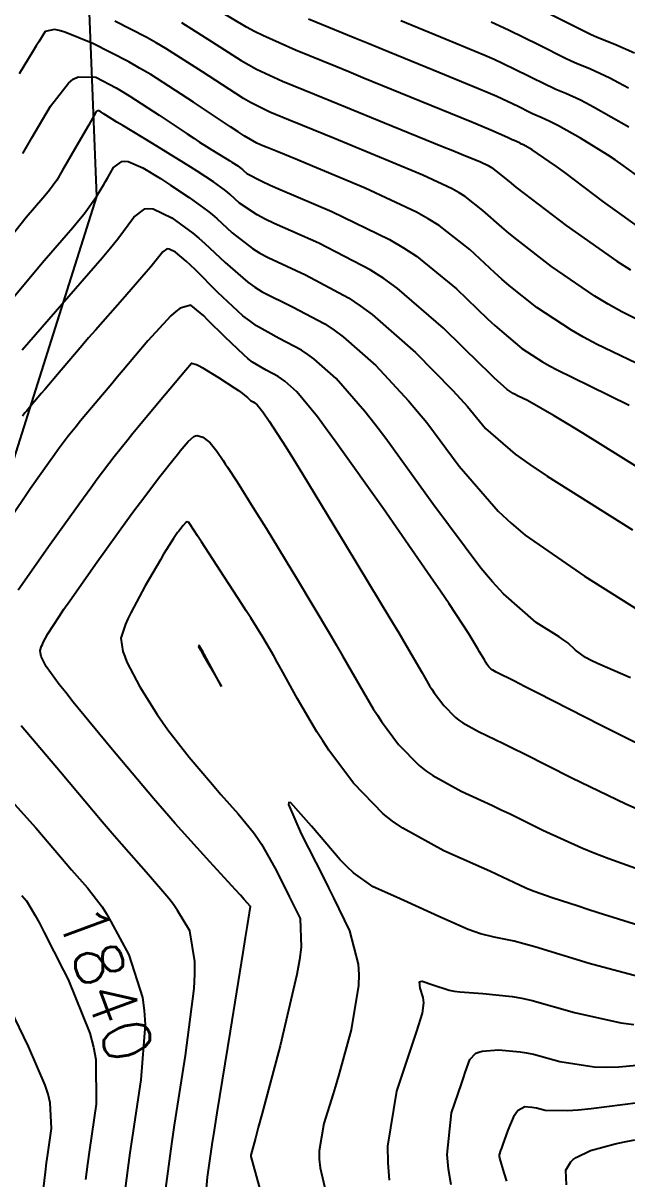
# Model space of a CAD drawing. Header units: metres. Extents: x 837475 to 838479, y 1189012 to 1191015.
# Drawn here: x 838221.8 to 838270.1, y 1189838.2 to 1189930.8 of the extents above; entities that cross this region are included whole.
import ezdxf

# ---------------------------------------------------------------- set-up
doc = ezdxf.new("R2010")
doc.units = ezdxf.units.M
doc.header["$LTSCALE"] = 0.3
for name, color, linetype in [('CORREDORVIA', 70, 'Continuous'), ('COTAS 10', 1, 'Continuous'), ('COTAS INT', 252, 'Continuous')]:
    doc.layers.add(name, color=color, linetype=linetype)
doc.styles.get("Standard").update_dxf_attribs({"font": 'simplex.shx'})

msp = doc.modelspace()

# ---------------------------------------------------------------- linework, layer by layer
at = {"layer": 'CORREDORVIA'}
msp.add_lwpolyline([(837910.67578, 1191000.96488), (838157.033, 1190996.193), (838237.174, 1190821.339), (838237.001, 1190602.875), (838240.0305, 1190437.1985), (838223.5365, 1190366.2715), (838212.196, 1190288.9195), (838227.642, 1189916.876), (838080.482, 1189451.8445), (837860.4834, 1189307.12351), (837593.19071, 1189234.39948), (837744.4868, 1189686.6093), (837750.277, 1189933.973), (837710.4905, 1190057.959), (837731.595, 1190134.414), (837885.383, 1190229.429), (837983.18356, 1190344.11971), (837817.55386, 1190502.18733), (837798.03286, 1190660.16958), (837963.57418, 1190795.98182)], close=True, dxfattribs=at)
at = {"layer": 'COTAS 10'}
for points in [[(838272.17, 1189917.637), (838269.804, 1189919.36), (838269.173, 1189919.792), (838268.551, 1189920.204), (838266.389, 1189921.531), (838264.632, 1189922.517), (838264.266, 1189922.715), (838263.952, 1189922.88), (838263.25, 1189923.206), (838262.745, 1189923.408), (838262.555, 1189923.495), (838262.342, 1189923.596), (838261.394, 1189924.073), (838259.688, 1189924.866), (838258.998, 1189925.166), (838258.215, 1189925.501), (838254.6, 1189926.998), (838250.493, 1189928.672), (838249.4, 1189929.117), (838248.325, 1189929.555), (838244.6, 1189931.07)], [(838221.727, 1189920.316), (838222.236, 1189921.191), (838222.458, 1189921.571), (838222.714, 1189922.011), (838223.934, 1189924.095), (838225.374, 1189925.957), (838225.769, 1189926.257), (838226.163, 1189926.463), (838227.576, 1189926.428), (838229.206, 1189925.57), (838229.737, 1189925.257), (838230.303, 1189924.912), (838232.637, 1189923.394), (838234.896, 1189921.88), (838235.416, 1189921.538), (838235.889, 1189921.229), (838237.214, 1189920.389), (838238.102, 1189919.845), (838238.3, 1189919.722), (838238.477, 1189919.612), (838238.942, 1189919.313), (838239.255, 1189919.086), (838239.336, 1189919.02), (838239.415, 1189918.953), (838239.681, 1189918.703), (838240.875, 1189918.081), (838241.54, 1189917.779), (838242.349, 1189917.422), (838246.477, 1189915.665), (838251.097, 1189913.423), (838252.216, 1189912.761), (838253.266, 1189912.08), (838256.477, 1189909.469), (838258.956, 1189907.075), (838259.544, 1189906.531), (838260.089, 1189906.039), (838261.698, 1189904.69), (838263.343, 1189903.615), (838263.909, 1189903.295), (838264.524, 1189902.966), (838267.146, 1189901.698), (838270.292, 1189900.138)], [(838273.537, 1189871.759), (838268.048, 1189874.488), (838262.923, 1189877.102), (838261.921, 1189877.611), (838261.099, 1189878.028), (838259.636, 1189878.76), (838259.374, 1189878.903), (838259.31, 1189878.948), (838259.249, 1189878.996), (838259.06, 1189879.191), (838258.903, 1189879.402), (838258.864, 1189879.461), (838258.826, 1189879.519), (838258.701, 1189879.73), (838258.44, 1189880.181), (838258.315, 1189880.39), (838258.167, 1189880.636), (838257.447, 1189881.831), (838255.872, 1189884.237), (838255.186, 1189885.246), (838254.392, 1189886.405), (838250.621, 1189891.831), (838246.832, 1189897.163), (838246.026, 1189898.263), (838245.325, 1189899.199), (838243.672, 1189901.22), (838242.709, 1189902.066), (838242.443, 1189902.262), (838242.177, 1189902.441), (838241.22, 1189902.95), (838240.135, 1189903.597), (838239.789, 1189903.864), (838239.423, 1189904.169), (838237.935, 1189905.587), (838236.531, 1189906.994), (838236.217, 1189907.292), (838235.936, 1189907.55), (838235.193, 1189908.15), (838234.341, 1189907.919), (838233.991, 1189907.653), (838233.592, 1189907.299), (838231.74, 1189905.29), (838229.769, 1189902.95), (838229.295, 1189902.387), (838228.853, 1189901.861), (838227.515, 1189900.269), (838226.494, 1189899.045), (838226.252, 1189898.751), (838226.028, 1189898.477), (838225.364, 1189897.651), (838224.565, 1189896.587), (838224.256, 1189896.163), (838223.908, 1189895.683), (838222.332, 1189893.481), (838220.605, 1189890.892)], [(838220.59, 1189868.708), (838222.78, 1189866.291), (838224.734, 1189863.961), (838224.739, 1189863.955), (838225.205, 1189863.41), (838225.636, 1189862.91), (838226.918, 1189861.47), (838228.072, 1189859.945), (838228.424, 1189859.39), (838228.79, 1189858.779), (838230.229, 1189856.092), (838231.307, 1189852.696), (838231.446, 1189851.637), (838231.516, 1189850.528), (838231.189, 1189846.092), (838230.475, 1189841.472), (838230.3, 1189840.246), (838230.134, 1189839.043), (838229.617, 1189834.891)], [(838251.104, 1189838.05), (838250.979, 1189839.443), (838250.953, 1189840.784), (838251.686, 1189845.19), (838252.838, 1189848.621), (838253.077, 1189849.347), (838253.281, 1189849.976), (838253.73, 1189851.439), (838253.84, 1189852.251), (838253.83, 1189852.469), (838253.804, 1189852.684), (838253.565, 1189853.439), (838253.504, 1189853.929), (838253.59, 1189853.977), (838253.72, 1189853.988), (838254.562, 1189853.712), (838255.866, 1189853.287), (838256.288, 1189853.205), (838256.736, 1189853.137), (838258.574, 1189853.018), (838260.923, 1189852.772), (838261.693, 1189852.624), (838262.516, 1189852.441), (838265.918, 1189851.491), (838269.64, 1189850.646), (838270.664, 1189850.529)]]:
    msp.add_lwpolyline(points, dxfattribs=at)
at = {"layer": 'COTAS INT'}
for points in [[(838271.716, 1189913.966), (838268.235, 1189916.449), (838265.136, 1189918.778), (838264.474, 1189919.263), (838263.896, 1189919.679), (838262.517, 1189920.603), (838261.825, 1189920.992), (838261.681, 1189921.069), (838261.557, 1189921.135), (838261.28, 1189921.263), (838261.081, 1189921.342), (838261.006, 1189921.377), (838260.923, 1189921.417), (838260.549, 1189921.605), (838259.217, 1189922.186), (838258.529, 1189922.474), (838257.703, 1189922.817), (838253.567, 1189924.512), (838248.969, 1189926.386), (838247.851, 1189926.842), (838246.801, 1189927.27), (838243.567, 1189928.586), (838240.944, 1189929.754), (838240.278, 1189930.088), (838239.639, 1189930.428), (838237.546, 1189931.695)], [(838270.712, 1189928.359), (838269.159, 1189929.035), (838267.736, 1189929.603), (838267.199, 1189929.849), (838266.601, 1189930.134), (838263.928, 1189931.48)], [(838274.074, 1189905.463), (838269.716, 1189907.629), (838268.61, 1189908.252), (838267.548, 1189908.884), (838264.074, 1189911.249), (838261.29, 1189913.419), (838260.664, 1189913.927), (838260.099, 1189914.396), (838258.58, 1189915.756), (838257.166, 1189916.859), (838256.667, 1189917.165), (838256.122, 1189917.471), (838253.768, 1189918.58), (838251.065, 1189919.705), (838250.301, 1189920.021), (838249.531, 1189920.338), (838246.689, 1189921.502), (838244.138, 1189922.542), (838243.014, 1189923), (838241.502, 1189923.616), (838239.96, 1189924.403), (838239.404, 1189924.73), (838238.792, 1189925.105), (838236.115, 1189926.852), (838233.19, 1189928.727), (838232.421, 1189929.181), (838231.671, 1189929.607), (838229.11, 1189930.915)], [(838234.444, 1189930.803), (838236.831, 1189929.274), (838239.215, 1189927.766), (838239.841, 1189927.409), (838240.452, 1189927.078), (838242.535, 1189926.101), (838245.085, 1189925.063), (838246.983, 1189924.289), (838251.287, 1189922.535), (838255.338, 1189920.882), (838256.17, 1189920.542), (838256.877, 1189920.252), (838258.384, 1189919.632), (838258.995, 1189919.344), (838259.136, 1189919.265), (838259.265, 1189919.186), (838259.632, 1189918.9), (838260.67, 1189918.056), (838261.223, 1189917.625), (838261.891, 1189917.108), (838265.261, 1189914.529), (838269.302, 1189911.677), (838270.392, 1189910.988)], [(838252.018, 1189930.957), (838255.632, 1189929.484), (838258.726, 1189928.185), (838259.468, 1189927.858), (838260.159, 1189927.547), (838262.238, 1189926.542), (838263.762, 1189925.775), (838264.103, 1189925.613), (838264.409, 1189925.473), (838265.22, 1189925.149), (838266.347, 1189924.626), (838266.852, 1189924.36), (838267.44, 1189924.042), (838270.261, 1189922.458)], [(838259.238, 1189930.869), (838259.937, 1189930.55), (838260.63, 1189930.227), (838263.083, 1189929.011), (838265.182, 1189927.954), (838265.651, 1189927.731), (838266.072, 1189927.538), (838267.189, 1189927.092), (838268.737, 1189926.374), (838269.43, 1189926.009), (838270.237, 1189925.573)], [(838272.143, 1189902.886), (838267.688, 1189905.041), (838266.643, 1189905.6), (838265.681, 1189906.143), (838262.886, 1189907.97), (838260.689, 1189909.729), (838260.104, 1189910.229), (838259.528, 1189910.736), (838257.529, 1189912.613), (838255.067, 1189914.532), (838254.199, 1189915.064), (838253.25, 1189915.598), (838249.151, 1189917.529), (838245.254, 1189919.157), (838244.433, 1189919.5), (838243.723, 1189919.795), (838242.092, 1189920.47), (838241.294, 1189920.795), (838240.942, 1189920.938), (838240.47, 1189921.131), (838239.469, 1189921.728), (838238.967, 1189922.051), (838238.369, 1189922.443), (838235.4, 1189924.431), (838231.972, 1189926.634), (838231.084, 1189927.161), (838230.224, 1189927.653), (838227.34, 1189929.133), (838225.104, 1189930.039), (838224.652, 1189930.169), (838224.273, 1189930.247), (838223.51, 1189930.093), (838223.014, 1189929.27), (838222.804, 1189928.925), (838222.563, 1189928.53), (838221.427, 1189926.685)], [(838272.675, 1189894.123), (838266.582, 1189897.903), (838265.344, 1189898.658), (838264.3, 1189899.288), (838262.149, 1189900.511), (838261.36, 1189900.892), (838261.176, 1189900.991), (838261.005, 1189901.087), (838260.511, 1189901.41), (838259.488, 1189902.349), (838258.984, 1189902.834), (838258.385, 1189903.415), (838255.426, 1189906.325), (838251.713, 1189909.524), (838250.639, 1189910.288), (838249.545, 1189910.998), (838245.426, 1189913.122), (838241.87, 1189914.694), (838241.13, 1189915.057), (838240.497, 1189915.389), (838239.095, 1189916.324), (838238.343, 1189917.033), (838238.119, 1189917.222), (838237.888, 1189917.408), (838237, 1189918.052), (838235.682, 1189918.899), (838235.18, 1189919.213), (838234.62, 1189919.561), (838232.102, 1189921.103), (838229.731, 1189922.546), (838229.263, 1189922.832), (838228.878, 1189923.068), (838228.165, 1189923.511), (838228.003, 1189923.617), (838227.963, 1189923.641), (838227.926, 1189923.663), (838227.812, 1189923.723), (838227.714, 1189923.725), (838227.686, 1189923.711), (838227.659, 1189923.69), (838227.558, 1189923.56), (838227.282, 1189923.082), (838227.143, 1189922.841), (838226.978, 1189922.554), (838226.156, 1189921.126), (838225.288, 1189919.62), (838225.092, 1189919.284), (838224.916, 1189918.982), (838224.444, 1189918.183), (838223.861, 1189917.376), (838223.614, 1189917.07), (838223.331, 1189916.727), (838222.003, 1189915.19), (838220.096, 1189912.773)], [(838220.884, 1189908.677), (838223.443, 1189911.729), (838225.728, 1189914.373), (838226.215, 1189914.962), (838226.638, 1189915.489), (838227.642, 1189916.876), (838228.21, 1189917.827), (838228.359, 1189918.079), (838228.505, 1189918.326), (838229, 1189919.179), (838229.648, 1189919.676), (838229.889, 1189919.7), (838230.157, 1189919.673), (838231.35, 1189919.165), (838232.751, 1189918.295), (838233.151, 1189918.041), (838233.555, 1189917.78), (838235.058, 1189916.791), (838236.521, 1189915.73), (838236.901, 1189915.424), (838237.27, 1189915.113), (838238.509, 1189913.944), (838240.119, 1189912.697), (838240.721, 1189912.335), (838241.391, 1189911.967), (838244.374, 1189910.579), (838247.807, 1189908.755), (838248.76, 1189908.113), (838249.714, 1189907.41), (838253.169, 1189904.374), (838256.138, 1189901.355), (838256.786, 1189900.663), (838257.358, 1189900.033), (838258.795, 1189898.278), (838261.173, 1189896.213), (838262.338, 1189895.388), (838263.723, 1189894.453), (838270.557, 1189890.162)], [(838221.671, 1189904.581), (838224.884, 1189908.268), (838228.091, 1189911.963), (838228.761, 1189912.763), (838229.335, 1189913.467), (838230.622, 1189915.208), (838231.496, 1189915.878), (838231.81, 1189915.907), (838232.155, 1189915.869), (838233.662, 1189915.166), (838235.357, 1189913.917), (838235.82, 1189913.535), (838236.281, 1189913.136), (838237.924, 1189911.565), (838239.741, 1189910.005), (838240.312, 1189909.613), (838240.912, 1189909.239), (838243.323, 1189908.036), (838245.93, 1189906.651), (838246.654, 1189906.162), (838247.379, 1189905.629), (838250.004, 1189903.323), (838252.627, 1189900.503), (838253.352, 1189899.645), (838254.075, 1189898.754), (838256.681, 1189895.257), (838259.799, 1189891.647), (838260.846, 1189890.684), (838261.973, 1189889.738), (838266.704, 1189886.453), (838271.032, 1189883.712)], [(838270.389, 1189878.294), (838267.759, 1189879.446), (838267.238, 1189879.701), (838266.806, 1189879.927), (838265.994, 1189880.509), (838265.373, 1189881.094), (838265.062, 1189881.322), (838264.692, 1189881.579), (838262.851, 1189882.744), (838260.222, 1189885.023), (838259.354, 1189885.981), (838258.426, 1189887.081), (838254.567, 1189892.236), (838250.793, 1189897.474), (838249.918, 1189898.627), (838249.117, 1189899.65), (838246.838, 1189902.271), (838245.044, 1189903.847), (838244.549, 1189904.212), (838244.054, 1189904.546), (838242.271, 1189905.493), (838240.433, 1189906.512), (838239.902, 1189906.891), (838239.363, 1189907.312), (838237.338, 1189909.185), (838235.55, 1189910.987), (838235.159, 1189911.364), (838234.814, 1189911.688), (838233.947, 1189912.415), (838233.445, 1189912.65), (838233.33, 1189912.662), (838233.225, 1189912.653), (838232.934, 1189912.429), (838232.303, 1189911.62), (838231.983, 1189911.241), (838231.601, 1189910.795), (838229.7, 1189908.623), (838227.542, 1189906.166), (838226.998, 1189905.541), (838226.477, 1189904.938), (838224.788, 1189902.959), (838223.481, 1189901.408), (838223.201, 1189901.075), (838222.956, 1189900.785), (838222.368, 1189900.085), (838222.046, 1189899.699), (838221.97, 1189899.606), (838221.899, 1189899.52), (838221.69, 1189899.26)], [(838221.366, 1189885.356), (838223.929, 1189889.016), (838226.584, 1189892.726), (838227.17, 1189893.535), (838227.692, 1189894.25), (838229.039, 1189896.042), (838230.157, 1189897.434), (838230.535, 1189897.895), (838230.943, 1189898.39), (838232.662, 1189900.452), (838234.778, 1189902.974), (838235.235, 1189903.519), (838235.63, 1189903.417), (838235.842, 1189903.31), (838236.099, 1189903.168), (838237.399, 1189902.37), (838238.722, 1189901.502), (838238.994, 1189901.317), (838239.224, 1189901.156), (838239.715, 1189900.771), (838239.92, 1189900.575), (838239.971, 1189900.533), (838240.019, 1189900.496), (838240.168, 1189900.407), (838240.3, 1189900.337), (838240.337, 1189900.312), (838240.374, 1189900.285), (838240.507, 1189900.168), (838240.734, 1189899.89), (838240.831, 1189899.76), (838240.942, 1189899.609), (838241.465, 1189898.873), (838242.786, 1189896.803), (838243.4, 1189895.81), (838244.122, 1189894.635), (838247.627, 1189888.873), (838251.119, 1189883.084), (838251.833, 1189881.892), (838252.438, 1189880.877), (838253.707, 1189878.694), (838254.31, 1189877.671), (838254.494, 1189877.387), (838254.686, 1189877.104), (838255.443, 1189876.079), (838256.362, 1189875.135), (838256.656, 1189874.903), (838256.968, 1189874.682), (838258.237, 1189873.989), (838260.224, 1189873.049), (838260.988, 1189872.673), (838261.845, 1189872.247), (838265.715, 1189870.289), (838270.032, 1189868.21), (838271.171, 1189867.708)], [(838236.403, 1189837.063), (838236.528, 1189838.291), (838236.899, 1189840.899), (838237.08, 1189842.07), (838237.295, 1189843.436), (838238.351, 1189849.99), (838239.376, 1189856.284), (838239.572, 1189857.485), (838239.729, 1189858.452), (838239.976, 1189859.99), (838239.47, 1189860.54), (838239.153, 1189860.885), (838238.759, 1189861.312), (838236.695, 1189863.548), (838233.92, 1189866.64), (838233.078, 1189867.608), (838232.204, 1189868.623), (838228.778, 1189872.69), (838225.772, 1189876.357), (838225.162, 1189877.12), (838224.649, 1189877.773), (838223.598, 1189879.219), (838223.266, 1189879.857), (838223.206, 1189880.001), (838223.16, 1189880.13), (838223.108, 1189880.479), (838223.229, 1189880.843), (838223.291, 1189880.982), (838223.366, 1189881.137), (838223.742, 1189881.836), (838224.626, 1189883.209), (838225.022, 1189883.79), (838225.482, 1189884.458), (838227.689, 1189887.594), (838230.061, 1189890.896), (838230.626, 1189891.668), (838231.151, 1189892.379), (838232.713, 1189894.434), (838233.85, 1189895.871), (838234.107, 1189896.193), (838234.338, 1189896.481), (838234.965, 1189897.248), (838235.428, 1189897.635), (838235.556, 1189897.685), (838235.684, 1189897.709), (838236.149, 1189897.588), (838236.603, 1189897.241), (838236.725, 1189897.123), (838236.845, 1189896.996), (838237.264, 1189896.457), (838237.762, 1189895.712), (838237.932, 1189895.456), (838238.115, 1189895.178), (838238.893, 1189893.991), (838240.161, 1189891.979), (838240.654, 1189891.181), (838241.208, 1189890.278), (838243.722, 1189886.147), (838246.261, 1189881.916), (838246.831, 1189880.951), (838247.343, 1189880.075), (838248.712, 1189877.657), (838249.793, 1189875.822), (838250.124, 1189875.314), (838250.469, 1189874.805), (838251.827, 1189872.968), (838253.475, 1189871.275), (838254.003, 1189870.857), (838254.562, 1189870.462), (838256.837, 1189869.219), (838259.348, 1189868.071), (838260.055, 1189867.735), (838260.767, 1189867.392), (838263.382, 1189866.089), (838266.512, 1189864.667), (838267.548, 1189864.249), (838268.658, 1189863.819), (838273.28, 1189862.181)], [(838271.505, 1189858.315), (838267.818, 1189859.48), (838266.978, 1189859.748), (838266.217, 1189859.992), (838264.121, 1189860.677), (838262.687, 1189861.185), (838262.342, 1189861.319), (838262.021, 1189861.448), (838261.05, 1189861.89), (838259.689, 1189862.538), (838259.122, 1189862.797), (838258.472, 1189863.092), (838255.437, 1189864.448), (838252.155, 1189866.241), (838251.349, 1189866.811), (838250.588, 1189867.414), (838248.21, 1189869.856), (838246.251, 1189872.507), (838245.754, 1189873.24), (838245.277, 1189873.973), (838243.717, 1189876.621), (838242.421, 1189878.988), (838242.11, 1189879.545), (838241.82, 1189880.059), (838240.944, 1189881.56), (838239.978, 1189883.112), (838239.63, 1189883.659), (838239.247, 1189884.257), (838237.574, 1189886.837), (838236.027, 1189889.208), (838235.723, 1189889.673), (838235.474, 1189890.055), (838235.022, 1189890.743), (838234.892, 1189890.797), (838234.845, 1189890.78), (838234.794, 1189890.748), (838234.57, 1189890.517), (838234.296, 1189890.159), (838234.213, 1189890.048), (838234.128, 1189889.932), (838233.794, 1189889.469), (838233.233, 1189888.583), (838233.004, 1189888.2), (838232.744, 1189887.757), (838231.539, 1189885.66), (838230.38, 1189883.506), (838230.148, 1189883.027), (838229.956, 1189882.599), (838229.584, 1189881.477), (838229.743, 1189880.401), (838229.886, 1189880.002), (838230.071, 1189879.558), (838231.094, 1189877.591), (838232.492, 1189875.353), (838232.914, 1189874.739), (838233.35, 1189874.128), (838235.052, 1189871.943), (838236.748, 1189869.928), (838237.182, 1189869.425), (838237.599, 1189868.946), (838238.977, 1189867.411), (838240.202, 1189865.908), (838240.524, 1189865.448), (838240.838, 1189864.97), (838241.91, 1189863.087), (838242.843, 1189861.243), (838243.069, 1189860.79), (838243.282, 1189860.361), (838243.936, 1189859.018), (838244.032, 1189856.732), (838243.894, 1189855.709), (838243.683, 1189854.517), (838242.328, 1189848.804), (838240.86, 1189843.314), (838240.58, 1189842.263), (838240.354, 1189841.416), (838239.992, 1189840.05), (838239.987, 1189840.017), (838239.985, 1189840.01), (838239.985, 1189840.005), (838239.983, 1189839.991), (838239.982, 1189839.985), (838239.982, 1189839.971), (838239.985, 1189839.962), (838239.986, 1189839.957), (838239.991, 1189839.936), (838240.416, 1189838.389), (838242.736, 1189829.951)], [(838237.647, 1189877.597), (838236.242, 1189880.199), (838236.134, 1189880.397), (838236.045, 1189880.558), (838235.883, 1189880.842), (838235.851, 1189880.878), (838235.844, 1189880.883), (838235.838, 1189880.885), (838235.825, 1189880.876), (838235.818, 1189880.853), (838235.816, 1189880.846), (838235.811, 1189880.816), (838235.949, 1189880.553), (838236.037, 1189880.395), (838236.148, 1189880.201), (838236.726, 1189879.192), (838237.647, 1189877.597)], [(838233.072, 1189836.591), (838233.517, 1189839.971), (838233.69, 1189841.158), (838233.885, 1189842.454), (838234.77, 1189848.041), (838235.446, 1189853.406), (838235.509, 1189854.561), (838235.518, 1189855.574), (838235.102, 1189858.041), (838234.13, 1189859.66), (838233.789, 1189860.137), (838233.416, 1189860.628), (838231.806, 1189862.509), (838229.62, 1189864.966), (838228.883, 1189865.821), (838228.089, 1189866.75), (838224.745, 1189870.737), (838221.606, 1189874.444)], [(838271.782, 1189854.155), (838267.093, 1189855.412), (838262.741, 1189856.737), (838261.849, 1189856.99), (838261.093, 1189857.195), (838259.494, 1189857.523), (838258.377, 1189857.779), (838257.925, 1189857.939), (838257.411, 1189858.136), (838255.039, 1189859.168), (838252.545, 1189860.315), (838251.954, 1189860.585), (838251.406, 1189860.834), (838249.785, 1189861.563), (838248.214, 1189862.669), (838247.696, 1189863.156), (838247.143, 1189863.722), (838244.849, 1189866.42), (838243.187, 1189868.277), (838243.032, 1189868.312), (838243.01, 1189868.14), (838244.035, 1189865.788), (838245.776, 1189862.344), (838246.205, 1189861.483), (838246.612, 1189860.662), (838247.891, 1189858.03), (838248.599, 1189855.37), (838248.645, 1189854.532), (838248.627, 1189853.649), (838248.02, 1189850.09), (838247.058, 1189846.599), (838246.815, 1189845.758), (838246.583, 1189844.972), (838245.828, 1189842.588), (838245.463, 1189840.391), (838245.476, 1189839.722), (838245.538, 1189839.028), (838246.174, 1189836.301)], [(838221.653, 1189860.853), (838222.029, 1189860.431), (838222.729, 1189859.261), (838223.06, 1189858.643), (838223.45, 1189857.898), (838224.992, 1189854.861), (838225.356, 1189854.142), (838227.097, 1189849.818), (838227.383, 1189848.713), (838227.573, 1189847.716), (838227.585, 1189847.649), (838227.609, 1189844.142), (838227.065, 1189840.489), (838226.909, 1189839.333), (838226.751, 1189838.115)], [(838223.168, 1189835.558), (838223.539, 1189838.692), (838223.634, 1189839.438), (838223.726, 1189840.131), (838224.028, 1189842.193), (838223.917, 1189844.247), (838223.748, 1189844.934), (838223.519, 1189845.673), (838222.193, 1189848.772), (838220.703, 1189851.794)], [(838256.024, 1189837.677), (838255.831, 1189838.938), (838255.726, 1189840.099), (838256.074, 1189843.459), (838256.855, 1189845.759), (838257.023, 1189846.252), (838257.17, 1189846.682), (838257.525, 1189847.715), (838258.012, 1189848.214), (838258.242, 1189848.308), (838258.514, 1189848.383), (838259.839, 1189848.492), (838261.562, 1189848.341), (838262.084, 1189848.251), (838262.625, 1189848.141), (838264.743, 1189847.571), (838267.498, 1189847.137), (838268.441, 1189847.113), (838269.463, 1189847.131), (838273.805, 1189847.541)], [(838260.498, 1189837.965), (838260.292, 1189838.647), (838259.938, 1189839.812), (838259.903, 1189839.943), (838259.898, 1189839.974), (838259.896, 1189840.002), (838259.904, 1189840.084), (838260.024, 1189840.428), (838260.091, 1189840.622), (838260.173, 1189840.858), (838260.594, 1189842.066), (838261.114, 1189843.261), (838261.259, 1189843.488), (838261.404, 1189843.671), (838261.933, 1189843.957), (838262.507, 1189843.907), (838262.681, 1189843.877), (838262.862, 1189843.84), (838263.568, 1189843.65), (838265.356, 1189843.628), (838266.219, 1189843.697), (838267.241, 1189843.799), (838272.262, 1189844.438)], [(838265.281, 1189837.689), (838265.224, 1189838.839), (838265.612, 1189839.526), (838265.807, 1189839.701), (838266.04, 1189839.871), (838267.199, 1189840.431), (838269.173, 1189840.966), (838269.921, 1189841.121), (838270.756, 1189841.278)]]:
    msp.add_lwpolyline(points, dxfattribs=at)

# ---------------------------------------------------------------- texts
at = {"layer": 'COTAS 10', "insert": (838224.391, 1189859.319), "char_height": 3.799998, "attachment_point": 7, "rotation": 289.8687417}
msp.add_mtext('1840', dxfattribs=at)

doc.saveas('drawing.dxf')
